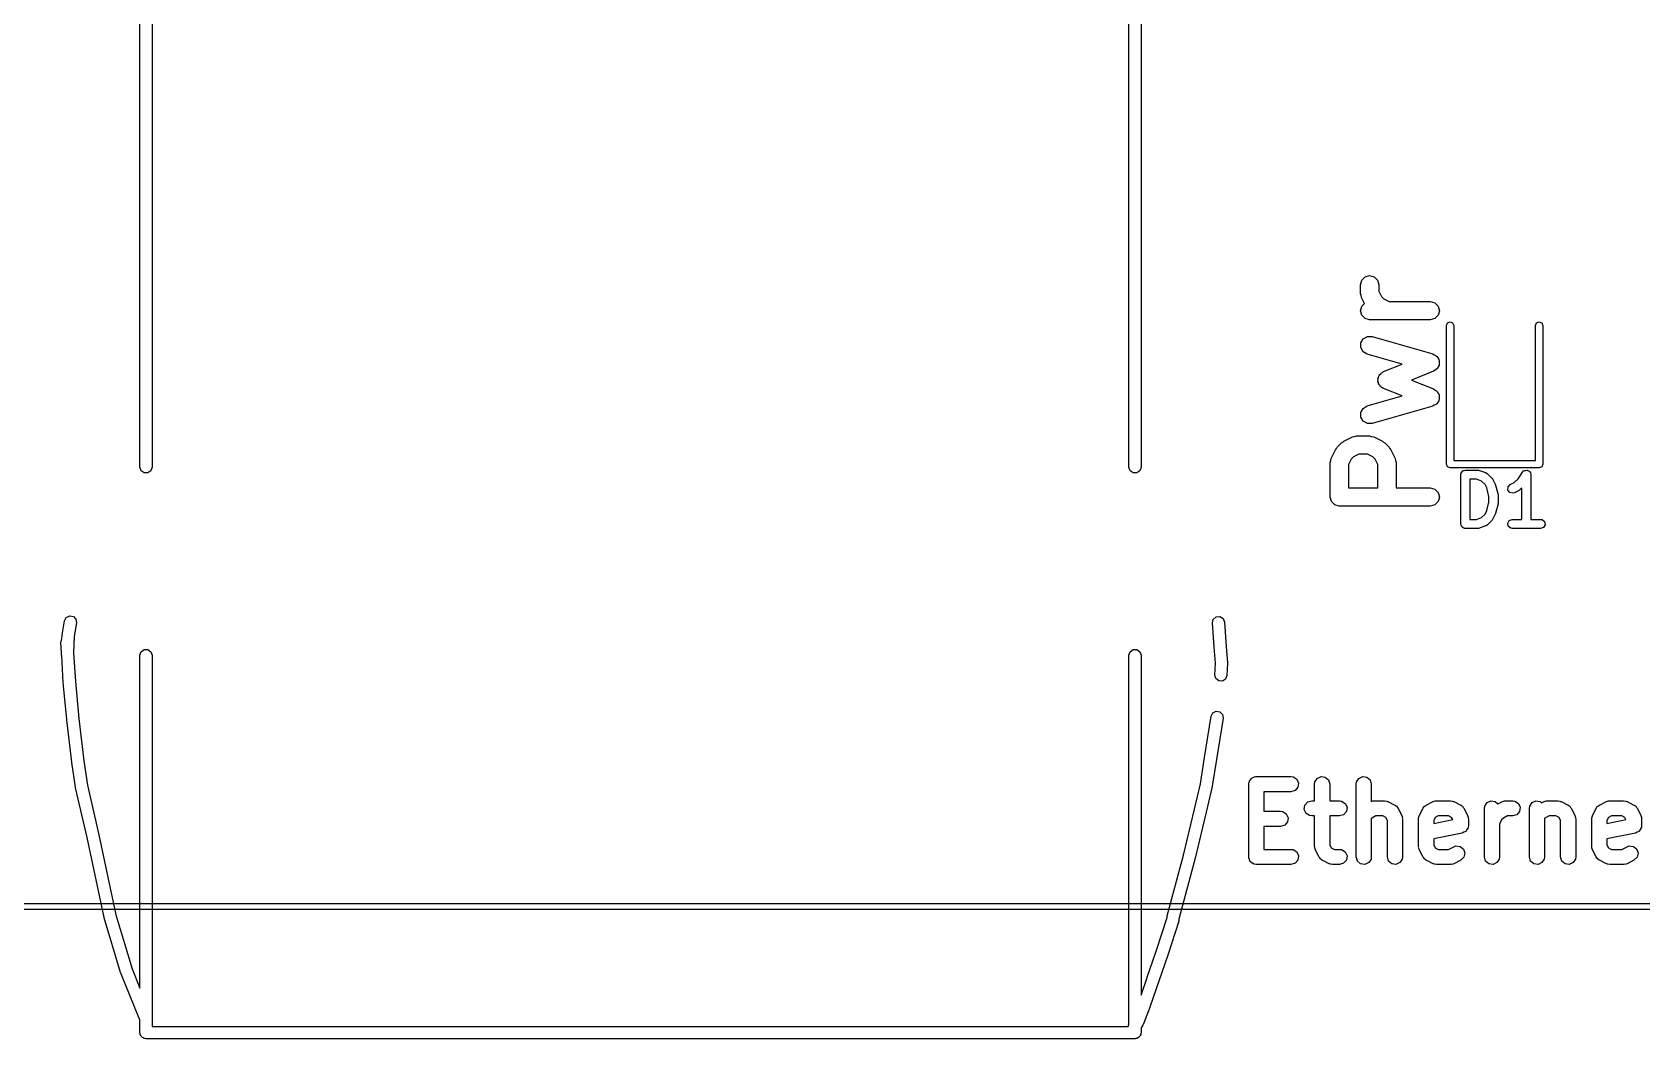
# Model space of a CAD drawing. Extents: x 0 to 4.25, y -4.42 to 0.
# Drawn here: x 1.846 to 2.891, y -4.417 to -3.763 of the extents above; entities that cross this region are included whole.
import ezdxf

# ---------------------------------------------------------------- set-up
doc = ezdxf.new("R2010")
doc.units = 0
doc.header["$MEASUREMENT"] = 0
doc.layers.add('BLACK', color=7, linetype='CONTINUOUS')

msp = doc.modelspace()

# ---------------------------------------------------------------- linework, layer by layer
at = {"layer": 'BLACK', "linetype": 'CONTINUOUS'}
for p, q in [((1.91575, -4.04567), (1.91575, -3.12244)), ((2.56575, -3.12244), (2.56575, -4.04567)), ((1.92362, -3.12638), (1.92362, -4.04567)), ((2.55787, -4.04567), (2.55787, -3.12638)), ((2.70821, -3.92728), (2.709, -3.92433)), ((2.70821, -3.9329), (2.70821, -3.92728)), ((2.709, -3.92433), (2.71116, -3.92216)), ((2.71116, -3.92216), (2.71412, -3.92137)), ((2.71412, -3.92137), (2.71707, -3.92216)), ((2.71707, -3.92216), (2.71923, -3.92433)), ((2.71923, -3.92433), (2.72002, -3.92728)), ((2.72002, -3.92728), (2.72002, -3.93151)), ((2.70856, -3.93421), (2.70821, -3.9329)), ((2.70883, -3.93554), (2.70856, -3.93421)), ((2.71078, -3.93942), (2.70883, -3.93554)), ((2.709, -3.9412), (2.71078, -3.93942)), ((2.72002, -3.93151), (2.72178, -3.93503)), ((2.72178, -3.93503), (2.72324, -3.93649)), ((2.72324, -3.93649), (2.72676, -3.93825)), ((2.72676, -3.93825), (2.75349, -3.93825)), ((2.75349, -3.93825), (2.75644, -3.93904)), ((2.75644, -3.93904), (2.7586, -3.9412)), ((2.70821, -3.94415), (2.709, -3.9412)), ((2.709, -3.9471), (2.70821, -3.94415)), ((2.71116, -3.94927), (2.709, -3.9471)), ((2.71412, -3.95006), (2.71116, -3.94927)), ((2.75349, -3.95006), (2.71412, -3.95006)), ((2.75644, -3.94927), (2.75349, -3.95006)), ((2.7586, -3.9471), (2.75644, -3.94927)), ((2.7586, -3.9412), (2.75939, -3.94415)), ((2.75939, -3.94415), (2.7586, -3.9471)), ((2.76398, -3.95373), (2.76467, -3.95206)), ((2.76398, -4.04369), (2.76398, -3.95373)), ((2.76467, -3.95206), (2.76634, -3.95137)), ((2.76634, -3.95137), (2.76801, -3.95206)), ((2.76801, -3.95206), (2.7687, -3.95373)), ((2.7687, -3.95373), (2.7687, -4.04133)), ((2.82185, -3.95373), (2.82254, -3.95206)), ((2.82185, -4.04133), (2.82185, -3.95373)), ((2.82254, -3.95206), (2.82421, -3.95137)), ((2.82421, -3.95137), (2.82588, -3.95206)), ((2.82588, -3.95206), (2.82657, -3.95373)), ((2.82657, -3.95373), (2.82657, -4.04369)), ((2.70839, -3.96808), (2.70844, -3.96503)), ((2.70987, -3.97075), (2.70839, -3.96808)), ((2.70844, -3.96503), (2.71001, -3.9624)), ((2.71249, -3.97233), (2.70987, -3.97075)), ((2.71001, -3.9624), (2.71268, -3.96092)), ((2.71268, -3.96092), (2.71574, -3.96097)), ((2.71574, -3.96097), (2.75511, -3.97222)), ((2.73525, -3.97883), (2.71249, -3.97233)), ((2.72317, -3.98366), (2.73525, -3.97883)), ((2.75511, -3.97222), (2.75609, -3.97281)), ((2.75609, -3.97281), (2.75714, -3.97326)), ((2.75714, -3.97326), (2.75738, -3.97358)), ((2.75738, -3.97358), (2.75773, -3.97379)), ((2.75773, -3.97379), (2.75829, -3.97479)), ((2.75813, -3.98155), (2.7578, -3.98179)), ((2.75858, -3.9805), (2.75813, -3.98155)), ((2.75829, -3.97479), (2.75897, -3.9757)), ((2.75917, -3.97952), (2.75858, -3.9805)), ((2.75897, -3.9757), (2.75902, -3.97611)), ((2.75902, -3.97611), (2.75922, -3.97646)), ((2.75933, -3.97874), (2.75917, -3.97911)), ((2.75917, -3.97911), (2.75917, -3.97952)), ((2.75922, -3.97646), (2.7592, -3.9776)), ((2.7592, -3.9776), (2.75933, -3.97874)), ((2.71952, -3.9883), (2.7198, -3.98765)), ((2.71962, -3.98915), (2.71952, -3.9883)), ((2.71952, -3.98999), (2.71962, -3.98915)), ((2.7198, -3.99064), (2.71952, -3.98999)), ((2.7198, -3.98765), (2.71988, -3.98695)), ((2.71988, -3.99134), (2.7198, -3.99064)), ((2.71988, -3.98695), (2.72039, -3.98627)), ((2.72039, -3.99202), (2.71988, -3.99134)), ((2.72039, -3.98627), (2.72072, -3.98549)), ((2.72072, -3.9928), (2.72039, -3.99202)), ((2.72072, -3.98549), (2.72129, -3.98507)), ((2.72129, -3.98507), (2.72171, -3.9845)), ((2.72171, -3.9845), (2.72249, -3.98417)), ((2.72249, -3.98417), (2.72317, -3.98366)), ((2.75568, -3.98338), (2.74127, -3.98915)), ((2.74127, -3.98915), (2.75568, -3.99491)), ((2.75659, -3.9827), (2.75568, -3.98338)), ((2.75759, -3.98214), (2.75659, -3.9827)), ((2.7578, -3.98179), (2.75759, -3.98214)), ((2.71249, -4.00596), (2.73525, -3.99946)), ((2.72129, -3.99322), (2.72072, -3.9928)), ((2.72171, -3.99379), (2.72129, -3.99322)), ((2.72249, -3.99412), (2.72171, -3.99379)), ((2.72317, -3.99463), (2.72249, -3.99412)), ((2.73525, -3.99946), (2.72317, -3.99463)), ((2.75568, -3.99491), (2.75659, -3.99559)), ((2.75659, -3.99559), (2.75759, -3.99615)), ((2.75759, -3.99615), (2.7578, -3.9965)), ((2.7578, -3.9965), (2.75813, -3.99674)), ((2.75813, -3.99674), (2.75858, -3.99779)), ((2.75858, -3.99779), (2.75917, -3.99877)), ((2.75902, -4.00218), (2.75897, -4.00259)), ((2.75922, -4.00183), (2.75902, -4.00218)), ((2.75917, -3.99877), (2.75917, -3.99918)), ((2.75917, -3.99918), (2.75933, -3.99955)), ((2.75933, -3.99955), (2.7592, -4.00069)), ((2.7592, -4.00069), (2.75922, -4.00183)), ((2.70839, -4.01021), (2.70987, -4.00754)), ((2.70844, -4.01326), (2.70839, -4.01021)), ((2.70987, -4.00754), (2.71249, -4.00596)), ((2.75511, -4.00607), (2.71574, -4.01732)), ((2.75609, -4.00548), (2.75511, -4.00607)), ((2.75714, -4.00503), (2.75609, -4.00548)), ((2.75738, -4.00471), (2.75714, -4.00503)), ((2.75773, -4.0045), (2.75738, -4.00471)), ((2.75829, -4.0035), (2.75773, -4.0045)), ((2.75897, -4.00259), (2.75829, -4.0035)), ((2.71001, -4.01589), (2.70844, -4.01326)), ((2.71268, -4.01737), (2.71001, -4.01589)), ((2.71574, -4.01732), (2.71268, -4.01737)), ((2.69196, -4.03431), (2.69259, -4.0336)), ((2.69259, -4.0336), (2.69307, -4.03278)), ((2.69307, -4.03278), (2.69588, -4.02996)), ((2.69588, -4.02996), (2.6967, -4.02949)), ((2.6967, -4.02949), (2.69742, -4.02886)), ((2.69742, -4.02886), (2.70304, -4.02605)), ((2.70304, -4.02605), (2.70437, -4.02577)), ((2.70437, -4.02577), (2.70568, -4.02542)), ((2.70568, -4.02542), (2.71412, -4.02542)), ((2.71412, -4.02542), (2.71543, -4.02577)), ((2.71543, -4.02577), (2.71676, -4.02605)), ((2.71676, -4.02605), (2.72238, -4.02886)), ((2.72238, -4.02886), (2.72309, -4.02949)), ((2.72309, -4.02949), (2.72392, -4.02996)), ((2.72392, -4.02996), (2.72673, -4.03278)), ((2.72673, -4.03278), (2.7272, -4.0336)), ((2.7272, -4.0336), (2.72784, -4.03431)), ((2.68853, -4.04258), (2.68888, -4.04126)), ((2.68853, -4.06507), (2.68853, -4.04258)), ((2.68888, -4.04126), (2.68915, -4.03993)), ((2.68915, -4.03993), (2.69196, -4.03431)), ((2.7021, -4.04045), (2.70034, -4.04397)), ((2.70034, -4.04397), (2.70034, -4.05917)), ((2.70355, -4.03899), (2.7021, -4.04045)), ((2.70707, -4.03723), (2.70355, -4.03899)), ((2.71272, -4.03723), (2.70707, -4.03723)), ((2.71624, -4.03899), (2.71272, -4.03723)), ((2.7177, -4.04045), (2.71624, -4.03899)), ((2.71946, -4.04397), (2.7177, -4.04045)), ((2.71946, -4.05917), (2.71946, -4.04397)), ((2.72784, -4.03431), (2.73065, -4.03993)), ((2.73065, -4.03993), (2.73092, -4.04126)), ((2.73092, -4.04126), (2.73127, -4.04258)), ((2.73127, -4.04258), (2.73127, -4.05917)), ((2.76467, -4.04536), (2.76398, -4.04369)), ((2.7687, -4.04133), (2.82185, -4.04133)), ((2.82657, -4.04369), (2.82588, -4.04536)), ((1.9165, -4.04798), (1.91575, -4.04567)), ((1.91847, -4.04941), (1.9165, -4.04798)), ((1.9209, -4.04941), (1.91847, -4.04941)), ((1.92287, -4.04798), (1.9209, -4.04941)), ((1.92362, -4.04567), (1.92287, -4.04798)), ((2.55863, -4.04798), (2.55787, -4.04567)), ((2.56059, -4.04941), (2.55863, -4.04798)), ((2.56303, -4.04941), (2.56059, -4.04941)), ((2.565, -4.04798), (2.56303, -4.04941)), ((2.56575, -4.04567), (2.565, -4.04798)), ((2.76634, -4.04606), (2.76467, -4.04536)), ((2.82421, -4.04606), (2.76634, -4.04606)), ((2.77326, -4.05051), (2.77333, -4.05012)), ((2.77326, -4.08251), (2.77326, -4.05051)), ((2.77331, -4.04999), (2.77338, -4.04987)), ((2.77333, -4.05012), (2.77331, -4.04999)), ((2.77338, -4.04987), (2.77344, -4.04948)), ((2.77344, -4.04948), (2.77394, -4.04888)), ((2.77394, -4.04888), (2.77433, -4.04821)), ((2.77433, -4.04821), (2.77459, -4.04812)), ((2.77459, -4.04812), (2.77476, -4.04791)), ((2.77476, -4.04791), (2.77553, -4.04777)), ((2.77553, -4.04777), (2.77626, -4.04751)), ((2.77626, -4.04751), (2.78388, -4.04751)), ((2.77926, -4.05351), (2.77926, -4.07951)), ((2.7834, -4.05351), (2.77926, -4.05351)), ((2.78683, -4.05465), (2.7834, -4.05351)), ((2.78388, -4.04751), (2.78477, -4.04766)), ((2.78477, -4.04766), (2.78483, -4.04766)), ((2.78483, -4.04766), (2.7894, -4.04919)), ((2.78904, -4.05686), (2.78683, -4.05465)), ((2.7894, -4.04919), (2.79032, -4.04968)), ((2.79032, -4.04968), (2.79041, -4.04983)), ((2.79041, -4.04983), (2.79057, -4.04991)), ((2.79057, -4.04991), (2.79362, -4.05296)), ((2.79362, -4.05296), (2.79414, -4.05369)), ((2.79414, -4.05369), (2.79418, -4.05374)), ((2.79418, -4.05374), (2.79571, -4.05679)), ((2.80801, -4.05566), (2.8105, -4.05317)), ((2.8105, -4.05317), (2.81339, -4.04884)), ((2.81339, -4.04884), (2.81411, -4.04809)), ((2.81411, -4.04809), (2.81427, -4.04804)), ((2.81427, -4.04804), (2.81438, -4.04791)), ((2.81438, -4.04791), (2.81524, -4.04776)), ((2.81524, -4.04776), (2.81607, -4.04751)), ((2.81607, -4.04751), (2.81623, -4.04758)), ((2.81623, -4.04758), (2.8164, -4.04755)), ((2.8164, -4.04755), (2.81716, -4.04799)), ((2.81716, -4.04799), (2.81795, -4.04834)), ((2.81795, -4.04834), (2.81803, -4.04849)), ((2.81803, -4.04849), (2.81818, -4.04858)), ((2.81818, -4.04858), (2.81848, -4.0494)), ((2.81848, -4.0494), (2.81886, -4.05018)), ((2.81886, -4.05018), (2.81882, -4.05035)), ((2.81882, -4.05035), (2.81888, -4.05051)), ((2.81888, -4.05051), (2.81888, -4.07951)), ((2.82588, -4.04536), (2.82421, -4.04606)), ((2.68932, -4.06803), (2.68853, -4.06507)), ((2.70034, -4.05917), (2.71946, -4.05917)), ((2.73127, -4.05917), (2.75349, -4.05917)), ((2.75349, -4.05917), (2.75644, -4.05996)), ((2.75644, -4.05996), (2.7586, -4.06212)), ((2.7586, -4.06212), (2.75939, -4.06507)), ((2.75939, -4.06507), (2.7586, -4.06803)), ((2.79019, -4.05917), (2.78904, -4.05686)), ((2.79155, -4.06459), (2.79019, -4.05917)), ((2.79155, -4.06842), (2.79155, -4.06459)), ((2.79571, -4.05679), (2.79586, -4.05728)), ((2.79586, -4.05728), (2.79594, -4.0574)), ((2.79594, -4.0574), (2.79746, -4.06349)), ((2.79746, -4.06349), (2.7975, -4.06409)), ((2.7975, -4.06409), (2.79755, -4.06422)), ((2.79755, -4.06422), (2.79755, -4.06879)), ((2.80386, -4.06051), (2.80399, -4.05846)), ((2.80509, -4.06215), (2.80386, -4.06051)), ((2.80399, -4.05846), (2.8054, -4.05697)), ((2.80708, -4.06263), (2.80509, -4.06215)), ((2.8054, -4.05697), (2.80801, -4.05566)), ((2.80808, -4.06233), (2.80708, -4.06263)), ((2.81113, -4.06081), (2.80808, -4.06233)), ((2.81117, -4.06076), (2.81113, -4.06081)), ((2.81191, -4.06025), (2.81117, -4.06076)), ((2.81288, -4.05927), (2.81191, -4.06025)), ((2.81288, -4.07951), (2.81288, -4.05927)), ((2.69148, -4.07019), (2.68932, -4.06803)), ((2.69443, -4.07098), (2.69148, -4.07019)), ((2.75349, -4.07098), (2.69443, -4.07098)), ((2.75644, -4.07019), (2.75349, -4.07098)), ((2.7586, -4.06803), (2.75644, -4.07019)), ((2.78904, -4.07616), (2.79019, -4.07384)), ((2.79019, -4.07384), (2.79155, -4.06842)), ((2.79594, -4.07562), (2.79572, -4.07609)), ((2.79746, -4.06952), (2.79594, -4.07562)), ((2.79755, -4.06879), (2.79744, -4.06938)), ((2.79744, -4.06938), (2.79746, -4.06952)), ((2.77353, -4.08324), (2.77326, -4.08251)), ((2.77366, -4.08401), (2.77353, -4.08324)), ((2.77387, -4.08418), (2.77366, -4.08401)), ((2.77396, -4.08444), (2.77387, -4.08418)), ((2.77464, -4.08483), (2.77396, -4.08444)), ((2.77524, -4.08533), (2.77464, -4.08483)), ((2.77563, -4.0854), (2.77524, -4.08533)), ((2.77574, -4.08546), (2.77563, -4.0854)), ((2.77587, -4.08544), (2.77574, -4.08546)), ((2.77626, -4.08551), (2.77587, -4.08544)), ((2.78388, -4.08551), (2.77626, -4.08551)), ((2.77926, -4.07951), (2.7834, -4.07951)), ((2.7834, -4.07951), (2.78683, -4.07836)), ((2.78394, -4.08549), (2.78388, -4.08551)), ((2.78483, -4.08535), (2.78394, -4.08549)), ((2.7894, -4.08383), (2.78483, -4.08535)), ((2.78683, -4.07836), (2.78904, -4.07616)), ((2.78954, -4.08372), (2.7894, -4.08383)), ((2.78972, -4.0837), (2.78954, -4.08372)), ((2.79057, -4.08311), (2.78972, -4.0837)), ((2.79362, -4.08006), (2.79057, -4.08311)), ((2.79365, -4.08), (2.79362, -4.08006)), ((2.79418, -4.07928), (2.79365, -4.08)), ((2.79571, -4.07623), (2.79418, -4.07928)), ((2.79572, -4.07609), (2.79571, -4.07623)), ((2.80378, -4.08199), (2.80481, -4.08021)), ((2.80414, -4.08401), (2.80378, -4.08199)), ((2.80571, -4.08533), (2.80414, -4.08401)), ((2.80481, -4.08021), (2.80674, -4.07951)), ((2.80674, -4.08551), (2.80571, -4.08533)), ((2.80674, -4.07951), (2.81288, -4.07951)), ((2.82502, -4.08551), (2.80674, -4.08551)), ((2.81888, -4.07951), (2.82502, -4.07951)), ((2.82502, -4.07951), (2.82605, -4.07969)), ((2.82695, -4.08481), (2.82502, -4.08551)), ((2.82605, -4.07969), (2.82762, -4.08101)), ((2.82798, -4.08303), (2.82695, -4.08481)), ((2.82762, -4.08101), (2.82798, -4.08303)), ((1.86522, -4.15444), (1.86679, -4.14539)), ((1.86679, -4.14539), (1.86793, -4.14324)), ((1.86793, -4.14324), (1.87011, -4.14217)), ((1.87011, -4.14217), (1.87251, -4.14258)), ((1.87251, -4.14258), (1.8742, -4.14433)), ((1.87455, -4.14674), (1.87302, -4.15552)), ((1.8742, -4.14433), (1.87455, -4.14674)), ((2.61202, -4.14675), (2.6126, -4.14439)), ((2.6132, -4.1625), (2.61202, -4.14675)), ((2.6126, -4.14439), (2.61445, -4.14281)), ((2.61445, -4.14281), (2.61688, -4.14263)), ((2.61688, -4.14263), (2.61895, -4.14391)), ((2.61895, -4.14391), (2.61987, -4.14616)), ((2.61987, -4.14616), (2.62105, -4.16191)), ((1.86438, -4.15929), (1.86499, -4.15694)), ((1.8648, -4.16635), (1.86438, -4.15929)), ((1.86499, -4.15694), (1.8651, -4.15684)), ((1.8651, -4.15684), (1.86516, -4.155)), ((1.86516, -4.155), (1.86526, -4.15473)), ((1.86526, -4.15473), (1.86522, -4.15444)), ((1.87302, -4.15552), (1.87269, -4.16623)), ((1.86477, -4.16759), (1.8648, -4.16635)), ((1.86491, -4.16809), (1.86477, -4.16759)), ((1.86595, -4.18528), (1.86491, -4.16809)), ((1.87269, -4.16623), (1.87381, -4.18473)), ((1.91575, -4.16772), (1.9165, -4.1654)), ((1.91575, -4.38373), (1.91575, -4.16772)), ((1.9165, -4.1654), (1.91847, -4.16397)), ((1.91847, -4.16397), (1.9209, -4.16397)), ((1.9209, -4.16397), (1.92287, -4.1654)), ((1.92287, -4.1654), (1.92362, -4.16772)), ((1.92362, -4.16772), (1.92362, -4.40866)), ((2.55787, -4.16772), (2.55863, -4.1654)), ((2.55787, -4.40712), (2.55787, -4.16772)), ((2.55863, -4.1654), (2.56059, -4.16397)), ((2.56059, -4.16397), (2.56303, -4.16397)), ((2.56303, -4.16397), (2.565, -4.1654)), ((2.565, -4.1654), (2.56575, -4.16772)), ((2.56575, -4.16772), (2.56575, -4.38825)), ((2.61397, -4.17288), (2.6132, -4.1625)), ((2.62105, -4.16191), (2.62105, -4.16191)), ((2.62105, -4.16191), (2.62105, -4.16191)), ((2.62105, -4.16191), (2.62184, -4.17254)), ((2.61359, -4.18051), (2.61397, -4.17288)), ((2.62185, -4.17303), (2.62145, -4.18091)), ((2.62184, -4.17254), (2.62178, -4.17279)), ((2.62178, -4.17279), (2.62185, -4.17303)), ((1.86598, -4.18535), (1.86595, -4.18528)), ((1.86596, -4.18542), (1.86598, -4.18535)), ((1.86833, -4.20944), (1.86596, -4.18542)), ((1.87381, -4.18473), (1.87616, -4.20864)), ((2.61422, -4.18286), (2.61359, -4.18051)), ((2.61612, -4.18439), (2.61422, -4.18286)), ((2.61855, -4.18451), (2.61612, -4.18439)), ((2.62059, -4.18318), (2.61855, -4.18451)), ((2.62145, -4.18091), (2.62059, -4.18318)), ((1.86834, -4.20947), (1.86833, -4.20944)), ((1.86833, -4.2095), (1.86834, -4.20947)), ((1.87148, -4.23706), (1.86833, -4.2095)), ((1.87616, -4.20864), (1.8793, -4.23611)), ((2.60694, -4.23402), (2.61127, -4.20725)), ((2.61127, -4.20725), (2.61238, -4.20508)), ((2.61238, -4.20508), (2.61455, -4.20398)), ((2.61455, -4.20398), (2.61696, -4.20437)), ((2.61904, -4.2085), (2.61471, -4.23527)), ((2.61696, -4.20437), (2.61867, -4.2061)), ((2.61867, -4.2061), (2.61904, -4.2085)), ((1.87151, -4.23712), (1.87148, -4.23706)), ((1.8715, -4.23718), (1.87151, -4.23712)), ((1.87386, -4.25333), (1.8715, -4.23718)), ((1.8793, -4.23611), (1.88163, -4.25203)), ((2.60421, -4.2512), (2.60694, -4.23403)), ((2.60694, -4.23403), (2.60694, -4.23402)), ((2.60694, -4.23402), (2.60694, -4.23402)), ((2.61471, -4.23527), (2.61196, -4.25259)), ((1.87394, -4.25348), (1.87386, -4.25333)), ((1.88163, -4.25203), (1.88907, -4.28415)), ((2.6003, -4.26759), (2.60421, -4.2512)), ((2.6119, -4.25288), (2.60796, -4.26941)), ((2.61196, -4.25259), (2.61189, -4.25273)), ((2.61189, -4.25273), (2.6119, -4.25288)), ((2.63563, -4.25129), (2.63583, -4.2499)), ((2.63563, -4.29854), (2.63563, -4.25129)), ((2.63583, -4.2499), (2.63603, -4.2496)), ((2.63603, -4.2496), (2.63608, -4.24924)), ((2.63608, -4.24924), (2.63677, -4.24845)), ((2.63677, -4.24845), (2.63734, -4.24757)), ((2.63734, -4.24757), (2.63766, -4.24742)), ((2.63766, -4.24742), (2.63789, -4.24715)), ((2.63789, -4.24715), (2.6389, -4.24686)), ((2.6389, -4.24686), (2.63986, -4.24642)), ((2.63986, -4.24642), (2.64021, -4.24647)), ((2.64021, -4.24647), (2.64055, -4.24637)), ((2.64055, -4.24637), (2.66305, -4.24637)), ((2.66305, -4.24637), (2.66445, -4.24657)), ((2.66445, -4.24657), (2.66677, -4.24808)), ((2.66752, -4.25334), (2.66571, -4.25543)), ((2.66677, -4.24808), (2.66792, -4.2506)), ((2.66792, -4.2506), (2.66752, -4.25334)), ((2.67837, -4.25129), (2.67858, -4.2499)), ((2.67837, -4.26212), (2.67837, -4.25129)), ((2.67858, -4.2499), (2.68008, -4.24757)), ((2.68008, -4.24757), (2.6826, -4.24642)), ((2.6826, -4.24642), (2.68534, -4.24682)), ((2.68534, -4.24682), (2.68744, -4.24863)), ((2.68744, -4.24863), (2.68822, -4.25129)), ((2.68822, -4.25129), (2.68822, -4.26212)), ((2.70537, -4.25129), (2.70557, -4.2499)), ((2.70537, -4.29854), (2.70537, -4.25129)), ((2.70557, -4.2499), (2.70708, -4.24757)), ((2.70708, -4.24757), (2.7096, -4.24642)), ((2.7096, -4.24642), (2.71234, -4.24682)), ((2.71234, -4.24682), (2.71443, -4.24863)), ((2.71443, -4.24863), (2.71521, -4.25129)), ((2.71521, -4.25129), (2.71521, -4.26252)), ((1.87392, -4.25364), (1.87394, -4.25348)), ((1.88139, -4.28589), (1.87392, -4.25364)), ((2.66305, -4.25621), (2.64547, -4.25621)), ((2.64547, -4.25621), (2.64547, -4.26887)), ((2.66571, -4.25543), (2.66305, -4.25621)), ((2.67207, -4.26499), (2.67389, -4.2629)), ((2.67389, -4.2629), (2.67655, -4.26212)), ((2.67655, -4.26212), (2.67837, -4.26212)), ((2.68822, -4.26212), (2.69454, -4.26212)), ((2.69454, -4.26212), (2.69594, -4.26232)), ((2.69594, -4.26232), (2.69827, -4.26383)), ((2.71521, -4.26252), (2.71618, -4.2622)), ((2.71618, -4.2622), (2.71662, -4.26224)), ((2.71662, -4.26224), (2.71704, -4.26212)), ((2.71704, -4.26212), (2.72379, -4.26212)), ((2.72379, -4.26212), (2.72519, -4.26232)), ((2.72519, -4.26232), (2.72556, -4.26256)), ((2.72556, -4.26256), (2.72599, -4.26264)), ((2.72599, -4.26264), (2.73049, -4.26489)), ((2.75084, -4.26489), (2.75534, -4.26264)), ((2.75534, -4.26264), (2.75668, -4.2622)), ((2.75668, -4.2622), (2.75711, -4.26224)), ((2.75711, -4.26224), (2.75754, -4.26212)), ((2.75754, -4.26212), (2.76654, -4.26212)), ((2.76654, -4.26212), (2.76793, -4.26232)), ((2.76793, -4.26232), (2.7683, -4.26256)), ((2.7683, -4.26256), (2.76874, -4.26264)), ((2.76874, -4.26264), (2.77324, -4.26489)), ((2.78881, -4.26564), (2.79032, -4.26332)), ((2.79032, -4.26332), (2.79284, -4.26217)), ((2.79284, -4.26217), (2.79558, -4.26257)), ((2.79558, -4.26257), (2.79737, -4.26412)), ((2.79737, -4.26412), (2.80033, -4.26264)), ((2.80033, -4.26264), (2.80167, -4.2622)), ((2.80167, -4.2622), (2.80211, -4.26224)), ((2.80211, -4.26224), (2.80253, -4.26212)), ((2.80253, -4.26212), (2.80703, -4.26212)), ((2.80703, -4.26212), (2.80843, -4.26232)), ((2.80843, -4.26232), (2.81076, -4.26383)), ((2.81806, -4.26564), (2.81956, -4.26332)), ((2.81956, -4.26332), (2.82208, -4.26217)), ((2.82208, -4.26217), (2.82483, -4.26257)), ((2.82483, -4.26257), (2.82579, -4.26341)), ((2.82579, -4.26341), (2.82733, -4.26264)), ((2.82733, -4.26264), (2.82867, -4.2622)), ((2.82867, -4.2622), (2.82911, -4.26224)), ((2.82911, -4.26224), (2.82953, -4.26212)), ((2.82953, -4.26212), (2.83628, -4.26212)), ((2.83628, -4.26212), (2.83767, -4.26232)), ((2.83767, -4.26232), (2.83804, -4.26256)), ((2.83804, -4.26256), (2.83848, -4.26264)), ((2.83848, -4.26264), (2.84298, -4.26489)), ((2.86332, -4.26489), (2.86782, -4.26264)), ((2.86782, -4.26264), (2.86916, -4.2622)), ((2.86916, -4.2622), (2.8696, -4.26224)), ((2.8696, -4.26224), (2.87002, -4.26212)), ((2.87002, -4.26212), (2.87902, -4.26212)), ((2.87902, -4.26212), (2.88042, -4.26232)), ((2.88042, -4.26232), (2.88079, -4.26256)), ((2.88079, -4.26256), (2.88122, -4.26264)), ((2.88122, -4.26264), (2.88572, -4.26489)), ((2.59323, -4.29746), (2.6003, -4.2676)), ((2.6003, -4.2676), (2.6003, -4.26759)), ((2.6003, -4.26759), (2.6003, -4.26759)), ((2.60796, -4.26941), (2.60088, -4.29933)), ((2.64547, -4.26887), (2.6563, -4.26887)), ((2.6563, -4.26887), (2.6577, -4.26907)), ((2.6577, -4.26907), (2.66002, -4.27058)), ((2.66002, -4.27058), (2.66117, -4.2731)), ((2.66117, -4.2731), (2.66077, -4.27584)), ((2.67167, -4.26774), (2.67207, -4.26499)), ((2.67282, -4.27026), (2.67167, -4.26774)), ((2.67515, -4.27176), (2.67282, -4.27026)), ((2.67655, -4.27196), (2.67515, -4.27176)), ((2.67837, -4.27196), (2.67655, -4.27196)), ((2.67837, -4.29179), (2.67837, -4.27196)), ((2.69454, -4.27196), (2.68822, -4.27196)), ((2.68822, -4.27196), (2.68822, -4.29063)), ((2.6972, -4.27118), (2.69454, -4.27196)), ((2.69902, -4.26909), (2.6972, -4.27118)), ((2.69827, -4.26383), (2.69942, -4.26635)), ((2.69942, -4.26635), (2.69902, -4.26909)), ((2.71546, -4.27334), (2.71521, -4.27358)), ((2.71521, -4.27358), (2.71521, -4.29854)), ((2.7182, -4.27196), (2.71546, -4.27334)), ((2.72263, -4.27196), (2.7182, -4.27196)), ((2.72462, -4.27296), (2.72263, -4.27196)), ((2.72562, -4.27495), (2.72462, -4.27296)), ((2.73049, -4.26489), (2.7307, -4.26503)), ((2.7307, -4.26503), (2.73081, -4.26506)), ((2.73081, -4.26506), (2.73093, -4.26519)), ((2.73093, -4.26519), (2.73165, -4.2657)), ((2.73165, -4.2657), (2.7321, -4.26645)), ((2.7321, -4.26645), (2.73269, -4.26709)), ((2.73269, -4.26709), (2.73494, -4.27159)), ((2.73494, -4.27159), (2.73539, -4.27293)), ((2.73539, -4.27293), (2.73534, -4.27337)), ((2.73534, -4.27337), (2.73546, -4.27379)), ((2.73546, -4.27379), (2.73546, -4.29854)), ((2.74587, -4.27379), (2.74607, -4.27239)), ((2.74587, -4.29179), (2.74587, -4.27379)), ((2.74607, -4.27239), (2.74631, -4.27202)), ((2.74631, -4.27202), (2.74639, -4.27159)), ((2.74639, -4.27159), (2.74864, -4.26709)), ((2.74864, -4.26709), (2.74878, -4.26688)), ((2.74878, -4.26688), (2.74881, -4.26678)), ((2.74881, -4.26678), (2.74894, -4.26665)), ((2.74894, -4.26665), (2.74944, -4.26593)), ((2.74944, -4.26593), (2.7502, -4.26549)), ((2.7502, -4.26549), (2.75084, -4.26489)), ((2.75671, -4.27296), (2.75571, -4.27495)), ((2.7587, -4.27196), (2.75671, -4.27296)), ((2.76537, -4.27196), (2.7587, -4.27196)), ((2.76737, -4.27296), (2.76537, -4.27196)), ((2.76805, -4.27432), (2.76737, -4.27296)), ((2.77324, -4.26489), (2.77344, -4.26503)), ((2.77344, -4.26503), (2.77355, -4.26506)), ((2.77355, -4.26506), (2.77367, -4.26519)), ((2.77367, -4.26519), (2.7744, -4.2657)), ((2.7744, -4.2657), (2.77484, -4.26645)), ((2.77484, -4.26645), (2.77544, -4.26709)), ((2.77544, -4.26709), (2.77769, -4.27159)), ((2.77769, -4.27159), (2.77813, -4.27293)), ((2.77813, -4.27293), (2.77808, -4.27337)), ((2.77808, -4.27337), (2.77821, -4.27379)), ((2.77821, -4.27379), (2.77821, -4.27829)), ((2.78861, -4.26704), (2.78881, -4.26564)), ((2.78861, -4.29854), (2.78861, -4.26704)), ((2.80095, -4.27334), (2.79983, -4.27446)), ((2.80369, -4.27196), (2.80095, -4.27334)), ((2.80703, -4.27196), (2.80369, -4.27196)), ((2.80969, -4.27118), (2.80703, -4.27196)), ((2.8115, -4.26909), (2.80969, -4.27118)), ((2.81076, -4.26383), (2.8119, -4.26635)), ((2.8119, -4.26635), (2.8115, -4.26909)), ((2.81786, -4.26704), (2.81806, -4.26564)), ((2.81786, -4.29854), (2.81786, -4.26704)), ((2.82794, -4.27334), (2.8277, -4.27358)), ((2.8277, -4.27358), (2.8277, -4.29854)), ((2.83069, -4.27196), (2.82794, -4.27334)), ((2.83511, -4.27196), (2.83069, -4.27196)), ((2.83711, -4.27296), (2.83511, -4.27196)), ((2.8381, -4.27495), (2.83711, -4.27296)), ((2.84298, -4.26489), (2.84318, -4.26503)), ((2.84318, -4.26503), (2.84329, -4.26506)), ((2.84329, -4.26506), (2.84341, -4.26519)), ((2.84341, -4.26519), (2.84414, -4.2657)), ((2.84414, -4.2657), (2.84458, -4.26645)), ((2.84458, -4.26645), (2.84518, -4.26709)), ((2.84518, -4.26709), (2.84743, -4.27159)), ((2.84743, -4.27159), (2.84787, -4.27293)), ((2.84787, -4.27293), (2.84782, -4.27337)), ((2.84782, -4.27337), (2.84795, -4.27379)), ((2.84795, -4.27379), (2.84795, -4.29854)), ((2.85835, -4.27379), (2.85855, -4.27239)), ((2.85835, -4.29179), (2.85835, -4.27379)), ((2.85855, -4.27239), (2.85879, -4.27202)), ((2.85879, -4.27202), (2.85887, -4.27159)), ((2.85887, -4.27159), (2.86112, -4.26709)), ((2.86112, -4.26709), (2.86127, -4.26688)), ((2.86127, -4.26688), (2.86129, -4.26678)), ((2.86129, -4.26678), (2.86143, -4.26665)), ((2.86143, -4.26665), (2.86193, -4.26593)), ((2.86193, -4.26593), (2.86268, -4.26549)), ((2.86268, -4.26549), (2.86332, -4.26489)), ((2.86919, -4.27296), (2.86819, -4.27495)), ((2.87118, -4.27196), (2.86919, -4.27296)), ((2.87786, -4.27196), (2.87118, -4.27196)), ((2.87985, -4.27296), (2.87786, -4.27196)), ((2.88053, -4.27432), (2.87985, -4.27296)), ((2.88572, -4.26489), (2.88593, -4.26503)), ((2.88593, -4.26503), (2.88604, -4.26506)), ((2.88604, -4.26506), (2.88616, -4.26519)), ((2.88616, -4.26519), (2.88688, -4.2657)), ((2.88688, -4.2657), (2.88733, -4.26645)), ((2.88733, -4.26645), (2.88792, -4.26709)), ((2.88792, -4.26709), (2.89017, -4.27159)), ((2.89017, -4.27159), (2.89062, -4.27293)), ((2.89062, -4.27293), (2.89057, -4.27337)), ((2.89057, -4.27337), (2.89069, -4.27379)), ((2.89069, -4.27379), (2.89069, -4.27829)), ((1.88907, -4.28415), (1.88907, -4.28419)), ((1.88907, -4.28419), (1.88909, -4.28422)), ((1.88909, -4.28422), (1.90008, -4.33603)), ((2.6563, -4.27871), (2.64547, -4.27871)), ((2.64547, -4.27871), (2.64547, -4.29362)), ((2.65896, -4.27793), (2.6563, -4.27871)), ((2.66077, -4.27584), (2.65896, -4.27793)), ((2.72562, -4.29854), (2.72562, -4.27495)), ((2.75571, -4.27679), (2.76805, -4.27432)), ((2.75571, -4.27495), (2.75571, -4.27679)), ((2.77425, -4.28312), (2.75571, -4.28682)), ((2.77536, -4.28253), (2.77425, -4.28312)), ((2.7765, -4.28202), (2.77536, -4.28253)), ((2.77658, -4.2819), (2.7765, -4.28202)), ((2.7767, -4.28183), (2.77658, -4.2819)), ((2.77732, -4.28074), (2.7767, -4.28183)), ((2.778, -4.27969), (2.77732, -4.28074)), ((2.77803, -4.2795), (2.778, -4.27969)), ((2.77807, -4.27942), (2.77803, -4.2795)), ((2.77821, -4.27829), (2.77807, -4.27926)), ((2.77807, -4.27926), (2.77807, -4.27942)), ((2.79983, -4.27446), (2.79845, -4.2772)), ((2.79845, -4.2772), (2.79845, -4.29854)), ((2.8381, -4.29854), (2.8381, -4.27495)), ((2.86819, -4.27679), (2.88053, -4.27432)), ((2.86819, -4.27495), (2.86819, -4.27679)), ((2.88674, -4.28312), (2.86819, -4.28682)), ((2.88785, -4.28253), (2.88674, -4.28312)), ((2.88899, -4.28202), (2.88785, -4.28253)), ((2.88906, -4.2819), (2.88899, -4.28202)), ((2.88919, -4.28183), (2.88906, -4.2819)), ((2.88981, -4.28074), (2.88919, -4.28183)), ((2.89049, -4.27969), (2.88981, -4.28074)), ((2.89052, -4.2795), (2.89049, -4.27969)), ((2.89056, -4.27942), (2.89052, -4.2795)), ((2.89069, -4.27829), (2.89055, -4.27926)), ((2.89055, -4.27926), (2.89056, -4.27942)), ((1.89241, -4.33782), (1.88139, -4.28589)), ((2.64547, -4.29362), (2.66305, -4.29362)), ((2.66305, -4.29362), (2.66445, -4.29382)), ((2.66445, -4.29382), (2.66677, -4.29532)), ((2.6785, -4.29221), (2.67837, -4.29179)), ((2.67845, -4.29265), (2.6785, -4.29221)), ((2.67889, -4.29399), (2.67845, -4.29265)), ((2.68114, -4.29849), (2.67889, -4.29399)), ((2.68822, -4.29063), (2.68921, -4.29262)), ((2.68921, -4.29262), (2.69121, -4.29362)), ((2.69121, -4.29362), (2.69454, -4.29362)), ((2.69454, -4.29362), (2.69594, -4.29382)), ((2.69594, -4.29382), (2.69827, -4.29532)), ((2.74599, -4.29221), (2.74587, -4.29179)), ((2.74594, -4.29265), (2.74599, -4.29221)), ((2.74639, -4.29399), (2.74594, -4.29265)), ((2.74864, -4.29849), (2.74639, -4.29399)), ((2.75571, -4.28682), (2.75571, -4.29063)), ((2.75571, -4.29063), (2.75671, -4.29262)), ((2.75671, -4.29262), (2.7587, -4.29362)), ((2.7587, -4.29362), (2.76537, -4.29362)), ((2.76537, -4.29362), (2.76883, -4.29189)), ((2.76883, -4.29189), (2.77017, -4.29144)), ((2.77017, -4.29144), (2.77293, -4.29175)), ((2.77293, -4.29175), (2.77508, -4.29349)), ((2.77508, -4.29349), (2.77595, -4.29612)), ((2.85848, -4.29221), (2.85835, -4.29179)), ((2.85843, -4.29265), (2.85848, -4.29221)), ((2.85887, -4.29399), (2.85843, -4.29265)), ((2.86112, -4.29849), (2.85887, -4.29399)), ((2.86819, -4.28682), (2.86819, -4.29063)), ((2.86819, -4.29063), (2.86919, -4.29262)), ((2.86919, -4.29262), (2.87118, -4.29362)), ((2.87118, -4.29362), (2.87786, -4.29362)), ((2.87786, -4.29362), (2.88132, -4.29189)), ((2.88132, -4.29189), (2.88266, -4.29144)), ((2.88266, -4.29144), (2.88541, -4.29175)), ((2.88541, -4.29175), (2.88757, -4.29349)), ((2.88757, -4.29349), (2.88844, -4.29612)), ((2.58262, -4.33677), (2.59323, -4.29746)), ((2.60085, -4.29945), (2.59022, -4.33882)), ((2.60088, -4.29933), (2.60084, -4.29939)), ((2.60084, -4.29939), (2.60085, -4.29945)), ((2.63573, -4.29888), (2.63563, -4.29854)), ((2.63568, -4.29923), (2.63573, -4.29888)), ((2.63611, -4.30019), (2.63568, -4.29923)), ((2.63641, -4.3012), (2.63611, -4.30019)), ((2.63668, -4.30143), (2.63641, -4.3012)), ((2.63683, -4.30175), (2.63668, -4.30143)), ((2.63771, -4.30232), (2.63683, -4.30175)), ((2.6385, -4.30301), (2.63771, -4.30232)), ((2.63885, -4.30306), (2.6385, -4.30301)), ((2.63915, -4.30326), (2.63885, -4.30306)), ((2.64055, -4.30346), (2.63915, -4.30326)), ((2.66305, -4.30346), (2.64055, -4.30346)), ((2.66571, -4.30268), (2.66305, -4.30346)), ((2.66752, -4.30059), (2.66571, -4.30268)), ((2.66677, -4.29532), (2.66792, -4.29784)), ((2.66792, -4.29784), (2.66752, -4.30059)), ((2.68174, -4.29913), (2.68114, -4.29849)), ((2.68219, -4.29988), (2.68174, -4.29913)), ((2.68291, -4.30039), (2.68219, -4.29988)), ((2.68303, -4.30052), (2.68291, -4.30039)), ((2.68314, -4.30055), (2.68303, -4.30052)), ((2.68334, -4.30069), (2.68314, -4.30055)), ((2.68784, -4.30294), (2.68334, -4.30069)), ((2.68828, -4.30302), (2.68784, -4.30294)), ((2.68865, -4.30326), (2.68828, -4.30302)), ((2.69004, -4.30346), (2.68865, -4.30326)), ((2.69454, -4.30346), (2.69004, -4.30346)), ((2.6972, -4.30268), (2.69454, -4.30346)), ((2.69902, -4.30059), (2.6972, -4.30268)), ((2.69827, -4.29532), (2.69942, -4.29784)), ((2.69942, -4.29784), (2.69902, -4.30059)), ((2.70615, -4.3012), (2.70537, -4.29854)), ((2.70824, -4.30301), (2.70615, -4.3012)), ((2.71099, -4.30341), (2.70824, -4.30301)), ((2.71351, -4.30226), (2.71099, -4.30341)), ((2.71501, -4.29994), (2.71351, -4.30226)), ((2.71521, -4.29854), (2.71501, -4.29994)), ((2.7264, -4.3012), (2.72562, -4.29854)), ((2.72849, -4.30301), (2.7264, -4.3012)), ((2.73123, -4.30341), (2.72849, -4.30301)), ((2.73376, -4.30226), (2.73123, -4.30341)), ((2.73526, -4.29994), (2.73376, -4.30226)), ((2.73546, -4.29854), (2.73526, -4.29994)), ((2.74923, -4.29913), (2.74864, -4.29849)), ((2.74968, -4.29988), (2.74923, -4.29913)), ((2.7504, -4.30039), (2.74968, -4.29988)), ((2.75052, -4.30052), (2.7504, -4.30039)), ((2.75063, -4.30055), (2.75052, -4.30052)), ((2.75084, -4.30069), (2.75063, -4.30055)), ((2.75534, -4.30294), (2.75084, -4.30069)), ((2.75577, -4.30302), (2.75534, -4.30294)), ((2.75614, -4.30326), (2.75577, -4.30302)), ((2.75754, -4.30346), (2.75614, -4.30326)), ((2.76654, -4.30346), (2.75754, -4.30346)), ((2.76696, -4.30333), (2.76654, -4.30346)), ((2.7674, -4.30338), (2.76696, -4.30333)), ((2.76874, -4.30294), (2.7674, -4.30338)), ((2.77324, -4.30069), (2.76874, -4.30294)), ((2.77526, -4.2988), (2.77324, -4.30069)), ((2.77595, -4.29612), (2.77526, -4.2988)), ((2.78939, -4.3012), (2.78861, -4.29854)), ((2.79148, -4.30301), (2.78939, -4.3012)), ((2.79423, -4.30341), (2.79148, -4.30301)), ((2.79675, -4.30226), (2.79423, -4.30341)), ((2.79825, -4.29994), (2.79675, -4.30226)), ((2.79845, -4.29854), (2.79825, -4.29994)), ((2.81864, -4.3012), (2.81786, -4.29854)), ((2.82073, -4.30301), (2.81864, -4.3012)), ((2.82347, -4.30341), (2.82073, -4.30301)), ((2.82599, -4.30226), (2.82347, -4.30341)), ((2.8275, -4.29994), (2.82599, -4.30226)), ((2.8277, -4.29854), (2.8275, -4.29994)), ((2.83888, -4.3012), (2.8381, -4.29854)), ((2.84098, -4.30301), (2.83888, -4.3012)), ((2.84372, -4.30341), (2.84098, -4.30301)), ((2.84624, -4.30226), (2.84372, -4.30341)), ((2.84774, -4.29994), (2.84624, -4.30226)), ((2.84795, -4.29854), (2.84774, -4.29994)), ((2.86172, -4.29913), (2.86112, -4.29849)), ((2.86216, -4.29988), (2.86172, -4.29913)), ((2.86288, -4.30039), (2.86216, -4.29988)), ((2.86301, -4.30052), (2.86288, -4.30039)), ((2.86311, -4.30055), (2.86301, -4.30052)), ((2.86332, -4.30069), (2.86311, -4.30055)), ((2.86782, -4.30294), (2.86332, -4.30069)), ((2.86825, -4.30302), (2.86782, -4.30294)), ((2.86862, -4.30326), (2.86825, -4.30302)), ((2.87002, -4.30346), (2.86862, -4.30326)), ((2.87902, -4.30346), (2.87002, -4.30346)), ((2.87944, -4.30333), (2.87902, -4.30346)), ((2.87988, -4.30338), (2.87944, -4.30333)), ((2.88122, -4.30294), (2.87988, -4.30338)), ((2.88572, -4.30069), (2.88122, -4.30294)), ((2.88775, -4.2988), (2.88572, -4.30069)), ((2.88844, -4.29612), (2.88775, -4.2988)), ((4.25197, -4.33268), (0, -4.33268)), ((0.001969, -4.32874), (4.25, -4.32874)), ((1.90008, -4.33603), (1.91061, -4.37113)), ((2.58267, -4.33778), (2.58262, -4.33677)), ((1.89249, -4.33797), (1.89241, -4.33782)), ((1.89249, -4.33814), (1.89249, -4.33797)), ((1.90312, -4.37357), (1.89249, -4.33814)), ((2.5756, -4.35977), (2.58267, -4.33778)), ((2.59017, -4.34018), (2.58308, -4.36223)), ((2.59022, -4.33882), (2.59016, -4.33891)), ((2.59016, -4.33891), (2.59017, -4.34018)), ((2.56971, -4.37666), (2.5756, -4.35977)), ((2.58305, -4.36232), (2.57715, -4.37924)), ((2.58308, -4.36223), (2.58305, -4.36227)), ((2.58305, -4.36227), (2.58305, -4.36232)), ((1.90323, -4.37373), (1.90312, -4.37357)), ((1.90324, -4.37393), (1.90323, -4.37373)), ((1.91545, -4.40385), (1.90324, -4.37393)), ((1.91061, -4.37113), (1.91575, -4.38373)), ((2.56575, -4.38825), (2.5697, -4.37668)), ((2.5697, -4.37668), (2.56971, -4.37667)), ((2.56971, -4.37667), (2.56971, -4.37666)), ((2.57715, -4.37924), (2.57164, -4.39537)), ((2.57159, -4.39549), (2.56726, -4.40691)), ((2.5716, -4.39542), (2.57159, -4.39549)), ((2.57164, -4.39537), (2.5716, -4.39542)), ((1.91575, -4.4042), (1.91545, -4.40385)), ((1.91575, -4.4126), (1.91575, -4.4042)), ((1.92362, -4.40866), (2.55744, -4.40866)), ((2.55744, -4.40866), (2.55787, -4.40712)), ((2.56686, -4.4077), (2.56575, -4.40936)), ((2.56575, -4.40936), (2.56575, -4.4126)), ((2.56698, -4.40726), (2.56686, -4.4077)), ((2.56726, -4.40691), (2.56698, -4.40726)), ((1.91594, -4.41319), (1.91575, -4.4126)), ((1.91594, -4.41382), (1.91594, -4.41319)), ((1.91631, -4.41432), (1.91594, -4.41382)), ((1.9165, -4.41491), (1.91631, -4.41432)), ((1.917, -4.41528), (1.9165, -4.41491)), ((1.91737, -4.41578), (1.917, -4.41528)), ((1.91796, -4.41598), (1.91737, -4.41578)), ((1.91847, -4.41634), (1.91796, -4.41598)), ((1.91909, -4.41634), (1.91847, -4.41634)), ((1.91969, -4.41654), (1.91909, -4.41634)), ((2.56181, -4.41654), (1.91969, -4.41654)), ((2.5624, -4.41634), (2.56181, -4.41654)), ((2.56303, -4.41634), (2.5624, -4.41634)), ((2.56353, -4.41598), (2.56303, -4.41634)), ((2.56413, -4.41578), (2.56353, -4.41598)), ((2.56449, -4.41528), (2.56413, -4.41578)), ((2.565, -4.41491), (2.56449, -4.41528)), ((2.56519, -4.41432), (2.565, -4.41491)), ((2.56556, -4.41382), (2.56519, -4.41432)), ((2.56575, -4.4126), (2.56556, -4.41319)), ((2.56556, -4.41319), (2.56556, -4.41382))]:
    msp.add_line(p, q, dxfattribs=at)

doc.saveas('drawing.dxf')
